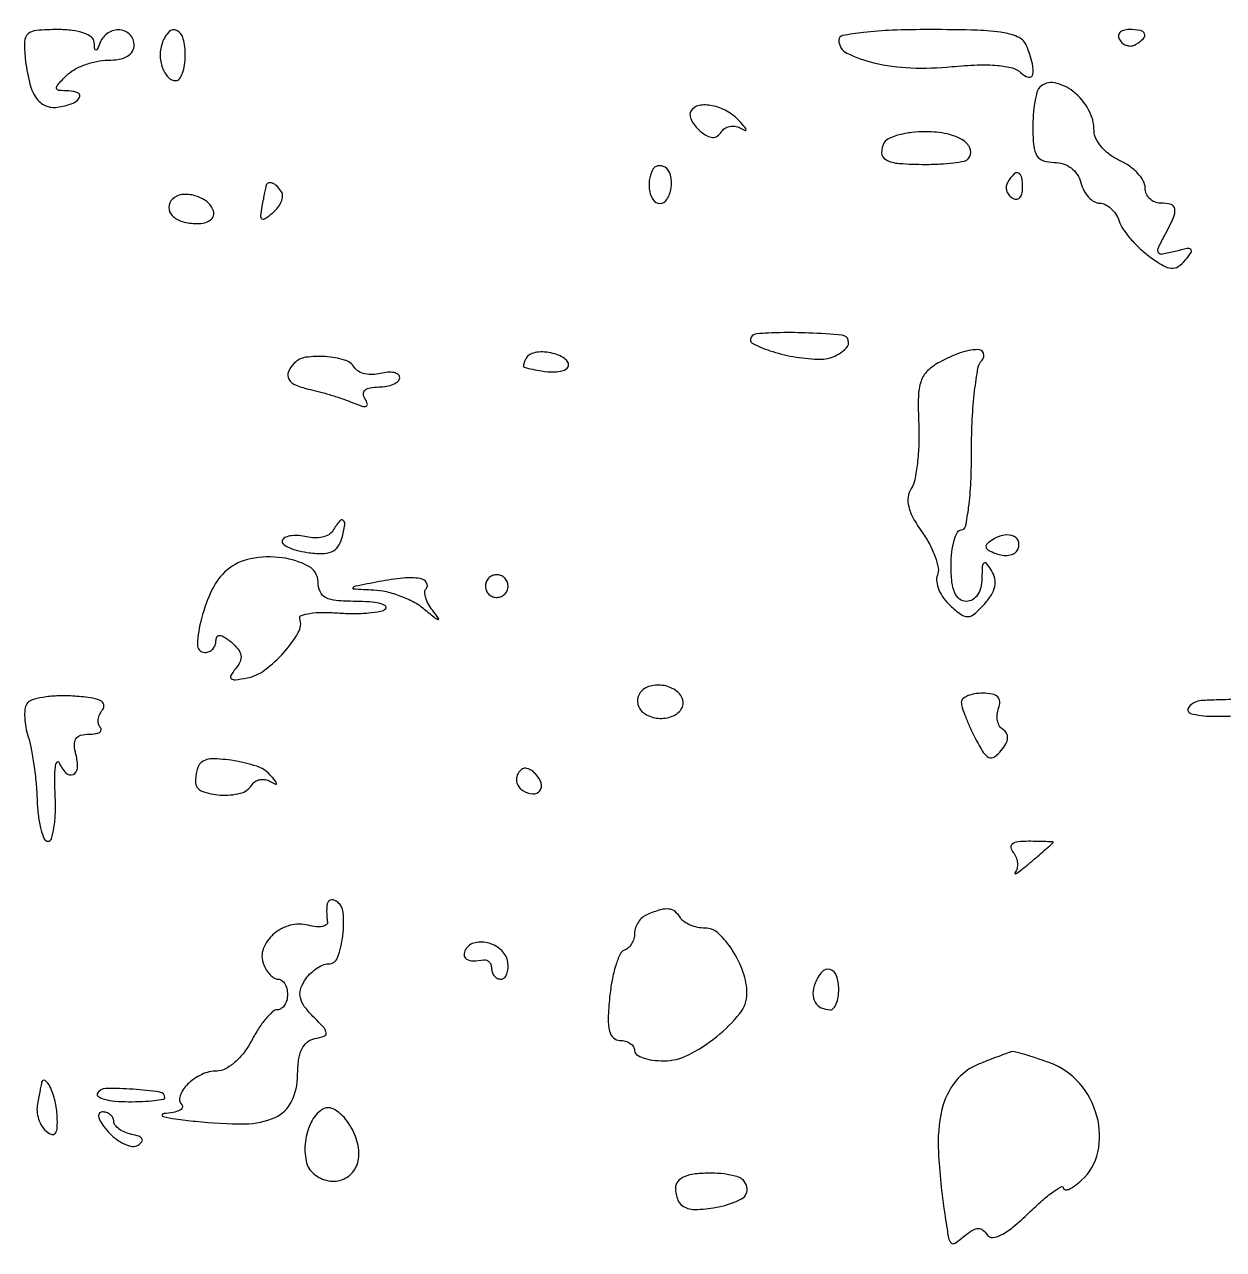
# Model space of a CAD drawing. Extents: x 0 to 5034, y 0 to 2560.
# Drawn here: x 2863.3 to 2980.7, y 2440.5 to 2560.5 of the extents above; entities that cross this region are included whole.
import ezdxf

# ---------------------------------------------------------------- set-up
doc = ezdxf.new("R2010")
doc.units = 0

msp = doc.modelspace()

# ---------------------------------------------------------------- linework, layer by layer
msp.add_lwpolyline([(3315.229798, 2294.725646, 0.000021), (3228.5, 2295.347967, -0.000415)], format="xyb")
for points in [[(2863.322845, 2557.204772, 0.029728), (2863.724928, 2554.840859, 0.088247), (2864.368871, 2553.334437, 0.14391), (2865.282037, 2552.557536, 0.14215), (2866.475026, 2552.393456, 0.050168), (2867.856412, 2552.740272, 0.155144), (2868.610769, 2553.318591, 0.459744), (2868.488186, 2553.792812, 0.114493), (2867.595238, 2554, -0.021184), (2866.621295, 2554.041282, -0.344945), (2866.396825, 2554.25, -0.227902), (2866.503141, 2554.605319, -0.01163), (2867.357143, 2555.5, -0.069264), (2868.117978, 2556.074905, -0.038968), (2869.171875, 2556.559375, -0.038047), (2870.333994, 2556.889692, -0.050261), (2871.428571, 2557, 0.044719), (2872.51151, 2557.097051, 0.087552), (2873.321429, 2557.395833, 0.12005), (2873.818697, 2557.875162, 0.142149), (2874, 2558.5, 0.195162), (2873.5954, 2559.497092, 0.183281), (2872.597214, 2559.96373, 0.160551), (2871.435272, 2559.674917, 0.157601), (2870.662281, 2558.75, -0.009076), (2870.382013, 2558.090194, -0.295955), (2870.242982, 2558, -0.382689), (2870.135242, 2558.096611, -0.011437), (2870.078947, 2558.75, 0.219569), (2869.805579, 2559.255972, 0.076753), (2869.057693, 2559.654846, 0.054665), (2867.930846, 2559.915758, 0.029586), (2866.508418, 2560, 0.018607), (2864.435178, 2559.92282, 0.162869), (2863.598629, 2559.57177, 0.20953), (2863.253832, 2558.834576, 0.033373)], [(2876.754296, 2558.75, 0.089289), (2876.537826, 2557.520578, 0.084394), (2876.755902, 2556.266768, 0.101579), (2877.318399, 2555.334864, 0.209296), (2878.083333, 2555, 0.240212), (2878.43489, 2555.179239, 0.069203), (2878.730729, 2555.734375, 0.053056), (2878.933141, 2556.542463, 0.034869), (2879, 2557.5, 0.061555), (2878.802613, 2559.097267, 0.207133), (2878.175642, 2559.914523, 0.339929), (2877.413745, 2559.801368, 0.104278)], [(2943, 2558.975249, 0.285343), (2943.792729, 2557.699266, 0.057138), (2946.428856, 2556.752447, 0.047221), (2950.056813, 2556.25488, 0.035575), (2954.082807, 2556.372453, -0.015877), (2956.564482, 2556.542877, -0.031571), (2958.533519, 2556.491064, -0.03972), (2959.998506, 2556.241357, -0.135106), (2960.832807, 2555.767193, 0.128348), (2961.568839, 2555.335842, 0.433841), (2961.993179, 2555.592443, 0.118178), (2961.964306, 2556.661045, 0.026038), (2961.393011, 2558.418213, 0.192406), (2960.653872, 2559.217093, 0.06988), (2959.154102, 2559.688469, 0.034532), (2956.571713, 2559.937024, 0.00673), (2951.893011, 2560, 0.009059), (2948.228336, 2559.933601, 0.019625), (2945.419554, 2559.721192, 0.016869), (2943.365263, 2559.413954, 0.361803)], [(2970.510081, 2558.983688, 0.090427), (2970.820631, 2558.639411, 0.095498), (2971.22714, 2558.434921, 0.099685), (2971.665803, 2558.401101, 0.108373), (2972.069098, 2558.542705, 0.050477), (2972.838655, 2559.13314, 0.315493), (2972.933879, 2559.592818, 0.25701), (2972.519563, 2559.914842, 0.039415), (2971.440983, 2560, 0.067432), (2970.890269, 2559.925389, 0.140899), (2970.524436, 2559.701458, 0.190788), (2970.397824, 2559.36964, 0.136093)], [(2962.666667, 2554.333333, 0.13383), (2962.407375, 2553.879756, 0.022027), (2962.195833, 2552.883333, 0.022866), (2962.048852, 2551.658442, 0.018427), (2962, 2550.333333, 0.02451), (2962.085596, 2548.588222, 0.116218), (2962.407021, 2547.648035, 0.177831), (2963.034054, 2547.163399, 0.076654), (2964.09362, 2547, -0.079589), (2964.977061, 2546.858479, -0.083929), (2965.754322, 2546.448726, -0.08438), (2966.350538, 2545.808498, -0.0816), (2966.710251, 2545, 0.057956), (2967.008257, 2544.235216, 0.064122), (2967.466197, 2543.5875, 0.073043), (2968.00707, 2543.148785, 0.134722), (2968.549244, 2543, -0.117172), (2969.096585, 2542.869949, -0.068994), (2969.65271, 2542.485938, -0.062955), (2970.133024, 2541.919094, -0.062766), (2970.457752, 2541.25, 0.067152), (2970.850986, 2540.457453, 0.028176), (2971.574095, 2539.508252, 0.027252), (2972.473076, 2538.565889, 0.031833), (2973.426008, 2537.77809, 0.020854), (2974.760564, 2536.89326, 0.113225), (2975.579706, 2536.62337, 0.176023), (2976.245583, 2536.797436, 0.068584), (2976.958019, 2537.449416, 0.023943), (2977.508953, 2538.181939, 0.389185), (2977.468003, 2538.461726, 0.226153), (2977.108361, 2538.549107, 0.012327), (2975.943665, 2538.275017, -0.017326), (2974.689798, 2537.993142, -0.294984), (2974.316299, 2538.145457, -0.266477), (2974.278742, 2538.566185, -0.014895), (2974.886514, 2539.78795, 0.014421), (2975.782919, 2541.58566, 0.139258), (2975.914986, 2542.420034, 0.304385), (2975.536575, 2542.85966, 0.067387), (2974.5, 2543, -0.100498), (2973.927574, 2543.116229, -0.098276), (2973.440625, 2543.446923, -0.097594), (2973.114434, 2543.940767, -0.097598), (2973, 2544.521439, 0.1326), (2972.820422, 2545.186674, 0.056806), (2972.265625, 2545.930559, 0.050694), (2971.456368, 2546.633475, 0.046624), (2970.5, 2547.181954, -0.053928), (2969.543845, 2547.748982, -0.054434), (2968.734375, 2548.505793, -0.059843), (2968.182499, 2549.328787, -0.118337), (2968, 2550.089086, 0.127501), (2967.464208, 2552.156067, 0.098153), (2965.951964, 2553.940774, 0.120938), (2964.127254, 2554.780862, 0.249002)], [(2928.514981, 2552.02424, 0.171847), (2928.430269, 2551.63295, 0.076736), (2928.578067, 2551.119619, 0.062721), (2928.922804, 2550.568269, 0.04854), (2929.421983, 2550.064749, 0.042482), (2930.096731, 2549.595349, 0.119515), (2930.644737, 2549.434799, 0.164627), (2931.097314, 2549.564564, 0.103281), (2931.480071, 2549.967754, -0.106018), (2931.821442, 2550.32347, -0.095184), (2932.291762, 2550.525057, -0.091818), (2932.818256, 2550.541916, -0.090364), (2933.319098, 2550.369607, 0.022296), (2933.814199, 2550.119975, 0.572745), (2933.913827, 2550.190778, 0.158171), (2933.814199, 2550.425716, 0.008266), (2933.260123, 2551.043173, 0.076824), (2932.043687, 2552.006044, 0.078245), (2930.600787, 2552.549238, 0.095807), (2929.310521, 2552.565818, 0.212892)], [(2947.458881, 2548.933469, 0.142984), (2947.185754, 2547.944783, 0.274212), (2947.60127, 2547.266723, 0.103927), (2948.908595, 2546.892721, 0.017884), (2951.5, 2546.8, 0.013608), (2952.93048, 2546.838938, 0.018229), (2954.222748, 2546.956706, 0.015546), (2955.272448, 2547.124411, 0.150082), (2955.666802, 2547.333469, 0.276335), (2955.894536, 2548.239758, 0.178999), (2955.223735, 2549.127162, 0.091488), (2953.61267, 2549.783394, 0.051129), (2951.5, 2550, 0.029166), (2950.156991, 2549.921592, 0.035366), (2948.91786, 2549.686706, 0.038081), (2947.93433, 2549.345244, 0.152909)], [(2924.754232, 2546.266312, 0.084697), (2924.436116, 2545.221291, 0.082939), (2924.479003, 2544.121909, 0.104464), (2924.84371, 2543.288862, 0.234312), (2925.437328, 2542.972506, 0.26629), (2926.162879, 2543.360605, 0.1021), (2926.575922, 2544.472687, 0.093314), (2926.533019, 2545.735512, 0.201974), (2925.980032, 2546.512341, 0.086456), (2925.629461, 2546.652808, 0.102024), (2925.272696, 2546.654687, 0.11056), (2924.965717, 2546.518222, 0.11748)], [(2959.542705, 2545.069098, 0.108373), (2959.401101, 2544.665803, 0.099685), (2959.434921, 2544.22714, 0.095498), (2959.639411, 2543.820631, 0.090427), (2959.983688, 2543.510081, 0.136093), (2960.36964, 2543.397824, 0.190788), (2960.701458, 2543.524436, 0.140899), (2960.925389, 2543.890269, 0.067432), (2961, 2544.440983, 0.039415), (2960.914842, 2545.519563, 0.25701), (2960.592818, 2545.933879, 0.315493), (2960.13314, 2545.838655, 0.050477)], [(2886.923489, 2544.75, 0.022627), (2886.879465, 2544.578838, 0.001278), (2886.768639, 2544.042982, 0.001959), (2886.640817, 2543.40412, 0.001435), (2886.503782, 2542.694193, 0.020367), (2886.366074, 2541.76469, 0.292577), (2886.508535, 2541.479244, 0.295382), (2886.825868, 2541.490613, 0.020624), (2887.569283, 2542.057499, 0.053729), (2888.06743, 2542.570492, 0.066817), (2888.403198, 2543.143652, 0.080372), (2888.533867, 2543.6868, 0.158628), (2888.429973, 2544.113307, 0.058821), (2888.014609, 2544.636426, 0.095878), (2887.545492, 2544.951231, 0.167479), (2887.158717, 2544.977568, 0.257983)], [(2877.728423, 2543.395089, 0.193774), (2877.384017, 2542.586351, 0.205081), (2877.706858, 2541.789106, 0.126732), (2878.71533, 2541.199091, 0.069421), (2880.14235, 2541, 0.056247), (2880.917592, 2541.087487, 0.109433), (2881.477518, 2541.352973, 0.154765), (2881.756747, 2541.758546, 0.155555), (2881.750467, 2542.25, 0.150639), (2881.107458, 2543.149841, 0.093762), (2879.938459, 2543.735357, 0.096427), (2878.666393, 2543.843879, 0.171205)], [(2934.414983, 2529.86369, 0.437744), (2934.586926, 2529.248488, 0.03851), (2936.256717, 2528.55028, 0.035912), (2938.527623, 2527.977019, 0.032552), (2940.933333, 2527.710348, 0.104085), (2942.435887, 2527.956076, 0.102327), (2943.722383, 2528.786995, 0.274638), (2943.930999, 2529.57974, 0.310837), (2943.333333, 2530.072334, 0.010731), (2940.069133, 2530.285206, 0.016764), (2937.253441, 2530.313745, 0.011726), (2934.982809, 2530.207309, 0.241489)], [(2889.666667, 2527.333333, 0.096117), (2889.094875, 2526.486242, 0.242368), (2889.147908, 2525.765568, 0.161013), (2889.841539, 2525.178374, 0.042433), (2891.25, 2524.745173, -0.013141), (2892.250695, 2524.500442, -0.00838), (2893.401313, 2524.165967, -0.008418), (2894.519313, 2523.799822, -0.01548), (2895.414045, 2523.458657, 0.017941), (2896.296521, 2523.127131, 0.157733), (2896.708299, 2523.122766, 0.41096), (2896.824596, 2523.341501, 0.065696), (2896.605028, 2523.830061, -0.123606), (2896.44915, 2524.320712, -0.232351), (2896.605484, 2524.695741, -0.139243), (2897.100064, 2524.930115, -0.041481), (2897.940983, 2525, 0.04209), (2898.729279, 2525.066476, 0.061682), (2899.395164, 2525.266249, 0.081032), (2899.84673, 2525.559773, 0.211235), (2900, 2525.90638, 0.231629), (2899.850356, 2526.212074, 0.111697), (2899.445652, 2526.401546, 0.074391), (2898.835817, 2526.442396, 0.043566), (2898.112859, 2526.319262, -0.058608), (2897.341193, 2526.211543, -0.06247), (2896.582702, 2526.29007, -0.070103), (2895.950813, 2526.533643, -0.128025), (2895.553842, 2526.912882, 0.186123), (2894.60112, 2527.635925, 0.052512), (2892.732744, 2527.968632, 0.052573), (2890.811981, 2527.903777, 0.163072)], [(2912.441979, 2527.90612, 0.027067), (2912.249397, 2527.553142, 0.048851), (2912.137244, 2527.243698, 0.072333), (2912.113387, 2527.018777, 0.333982), (2912.190983, 2526.923489, 0.018244), (2913.87184, 2526.571845, 0.045489), (2915.122054, 2526.473084, 0.068008), (2915.995734, 2526.603244, 0.185464), (2916.484782, 2526.975377, 0.240155), (2916.513173, 2527.320032, 0.115361), (2916.248864, 2527.691124, 0.074516), (2915.715717, 2528.035443, 0.04225), (2914.989749, 2528.29243, 0.046475), (2914.187826, 2528.424227, 0.055179), (2913.421392, 2528.393373, 0.064228), (2912.800598, 2528.215694, 0.15374)], [(2952.892924, 2527.442694, 0.067661), (2951.701744, 2526.580535, 0.120879), (2951.054456, 2525.567508, 0.077222), (2950.789284, 2524.057624, 0.016085), (2950.822891, 2521.359361, -0.018931), (2950.836193, 2519.393058, -0.021143), (2950.697267, 2517.503033, -0.021022), (2950.444921, 2515.916049, -0.095692), (2950.090538, 2515.055219, 0.116167), (2949.789381, 2514.230294, 0.091296), (2949.849808, 2513.277622, 0.065312), (2950.296623, 2512.145385, 0.028125), (2951.16397, 2510.769725, -0.032285), (2951.899368, 2509.581562, -0.037059), (2952.438057, 2508.360872, -0.040181), (2952.727687, 2507.277323, -0.13768), (2952.660807, 2506.558462, 0.128177), (2952.588958, 2505.916422, 0.063313), (2952.80938, 2505.119908, 0.056559), (2953.267154, 2504.300424, 0.053251), (2953.905125, 2503.585861, 0.026492), (2954.987924, 2502.705591, 0.172291), (2955.650764, 2502.508954, 0.171172), (2956.291563, 2502.773783, 0.026074), (2957.287096, 2503.764744, 0.045604), (2957.951707, 2504.649202, 0.087274), (2958.279458, 2505.471775, 0.104184), (2958.277452, 2506.25556, 0.088656), (2957.964723, 2507.022839, 0.025948), (2957.474177, 2507.716165, 0.418787), (2957.216845, 2507.744576, 0.211497), (2957.05076, 2507.418193, 0.011765), (2957.015313, 2506.25, -0.058106), (2956.903855, 2505.347576, -0.088664), (2956.585903, 2504.627552, -0.109875), (2956.099593, 2504.166055, -0.135916), (2955.5, 2504, -0.164293), (2954.830552, 2504.226074, -0.129352), (2954.357143, 2504.833333, -0.075863), (2954.081893, 2505.895967, -0.025511), (2954, 2507.5, -0.027026), (2954.072542, 2508.841111, -0.042582), (2954.29375, 2509.971875, -0.052312), (2954.614308, 2510.767902, -0.277684), (2955, 2511, 0.357373), (2955.412274, 2511.337815, 0.017596), (2955.717949, 2513.2, 0.02092), (2955.931815, 2515.690097, 0.010961), (2956, 2518.8, -0.012295), (2956.075332, 2521.862958, -0.01682), (2956.303542, 2524.612292, -0.01362), (2956.627295, 2526.849897, -0.154837), (2957.033333, 2527.633333, 0.30619), (2957.163314, 2528.305038, 0.313093), (2956.59011, 2528.665079, 0.074462), (2954.896851, 2528.331241, 0.037038)], [(2893.446158, 2510.912882, -0.127969), (2893.049257, 2510.533626, -0.070112), (2892.417591, 2510.289993, -0.062485), (2891.659422, 2510.211384, -0.058638), (2890.888137, 2510.319002, 0.042935), (2890.130169, 2510.449082, 0.052563), (2889.411877, 2510.434079, 0.061522), (2888.834505, 2510.287388, 0.162799), (2888.5112, 2510.018122, 0.342309), (2888.546941, 2509.682324, 0.084945), (2889.022649, 2509.331338, 0.052513), (2889.855982, 2509.016481, 0.027655), (2890.9415, 2508.795278, 0.031953), (2892.385443, 2508.676834, 0.101835), (2893.331691, 2508.853923, 0.143005), (2893.94734, 2509.343745, 0.089959), (2894.337677, 2510.183276, 0.018694), (2894.629556, 2511.498431, 0.272982), (2894.472064, 2511.92726, 0.423097), (2894.118895, 2511.886586, 0.025516)], [(2958.118408, 2510.07318, 0.03936), (2957.533274, 2509.644526, 0.268353), (2957.419978, 2509.319611, 0.227867), (2957.64177, 2509.0198, 0.029854), (2958.384129, 2508.682837, 0.058511), (2959.018371, 2508.521214, 0.067768), (2959.641177, 2508.522896, 0.078711), (2960.158376, 2508.680128, 0.142196), (2960.484287, 2508.974576, 0.191013), (2960.62606, 2509.771326, 0.23802), (2960.165803, 2510.353794, 0.152732), (2959.196475, 2510.482104, 0.095806)], [(2883.064957, 2507.056337, 0.102073), (2881.644143, 2505.198576, 0.047365), (2880.584222, 2502.33766, 0.052901), (2880.184863, 2499.772443, 0.428562), (2880.920545, 2499, 0.103101), (2881.332445, 2499.085847, 0.098812), (2881.68291, 2499.329718, 0.096937), (2881.917751, 2499.69401, 0.095119), (2882, 2500.122445, -0.125715), (2882.103664, 2500.528229, -0.297887), (2882.36639, 2500.66888, -0.12687), (2882.818652, 2500.508949, -0.025113), (2883.512331, 2499.989766, -0.048032), (2884.17772, 2499.319948, -0.132836), (2884.44761, 2498.718763, -0.148369), (2884.363324, 2498.106267, -0.065439), (2883.923311, 2497.407595, 0.035701), (2883.446565, 2496.741703, 0.377826), (2883.499439, 2496.438258, 0.203792), (2883.902511, 2496.325091, 0.015474), (2885.044642, 2496.508597, 0.114164), (2886.78708, 2497.281706, 0.049884), (2888.657575, 2499.005571, 0.049369), (2890.06639, 2500.946647, 0.213784), (2890.216114, 2502.328355, -0.410465), (2890.367783, 2502.63014, -0.045423), (2891.196751, 2502.828892, -0.035075), (2892.422285, 2502.920255, -0.019094), (2893.931284, 2502.86909, 0.017579), (2895.508581, 2502.810826, 0.022848), (2896.952992, 2502.874306, 0.021419), (2898.124325, 2503.030351, 0.153726), (2898.624069, 2503.290735, 0.479871), (2898.594491, 2503.559943, 0.082978), (2898.047904, 2503.791654, 0.040643), (2897.026002, 2503.95043, 0.018227), (2895.666667, 2504, -0.020999), (2893.776216, 2504.079431, -0.098335), (2892.734856, 2504.378904, -0.172941), (2892.19402, 2504.956852, -0.102796), (2892, 2505.890594, 0.274892), (2891.084474, 2507.430002, 0.092259), (2888.495699, 2508.269928, 0.079106), (2885.395131, 2508.182631, 0.132878)], [(2908.552786, 2506.08541, 0.099038), (2908.401684, 2505.679226, 0.097945), (2908.417584, 2505.244476, 0.097945), (2908.597789, 2504.848514, 0.099038), (2908.91459, 2504.552786, 0.099038), (2909.320774, 2504.401684, 0.097945), (2909.755524, 2504.417584, 0.097945), (2910.151486, 2504.597789, 0.099038), (2910.447214, 2504.91459, 0.099038), (2910.598316, 2505.320774, 0.097945), (2910.582416, 2505.755524, 0.097945), (2910.402211, 2506.151486, 0.099038), (2910.08541, 2506.447214, 0.099038), (2909.679226, 2506.598316, 0.097945), (2909.244476, 2506.582416, 0.097945), (2908.848514, 2506.402211, 0.099038)], [(2898, 2505.938169, 0.001043), (2895.622604, 2505.474602, 0.190691), (2895.414289, 2505.340632, 0.592837), (2895.468831, 2505.227099, 0.00191), (2897.421259, 2505.131641, -0.047218), (2898.69052, 2504.953553, -0.031838), (2900.089967, 2504.524607, -0.032089), (2901.402533, 2503.930198, -0.053668), (2902.404026, 2503.25, 0.003459), (2903.463701, 2502.362988, 0.126555), (2903.748178, 2502.229672, 0.675547), (2903.809253, 2502.325162, 0.009064), (2903.241443, 2503.092009, -0.036882), (2902.813674, 2503.742429, -0.051925), (2902.540799, 2504.380236, -0.064368), (2902.447964, 2504.914784, -0.210215), (2902.575207, 2505.241874, 0.358819), (2902.632314, 2505.832571, 0.20978), (2901.994398, 2506.236605, 0.062736), (2900.335409, 2506.279285, 0.022729)], [(2923.465121, 2494.943565, 0.109515), (2923.288636, 2494.437276, 0.099838), (2923.33385, 2493.88552, 0.09517), (2923.594463, 2493.373159, 0.089465), (2924.031201, 2492.980717, 0.117251), (2925.315466, 2492.554928, 0.112625), (2926.674624, 2492.743139, 0.149379), (2927.570477, 2493.436222, 0.238667), (2927.709398, 2494.373207, 0.169534), (2926.992206, 2495.302562, 0.111481), (2925.713439, 2495.777519, 0.112955), (2924.368131, 2495.654251, 0.177039)], [(2863.478334, 2493.964943, 0.111243), (2863.29511, 2493.43349, 0.037865), (2863.266586, 2492.612503, 0.035438), (2863.37228, 2491.671158, 0.034038), (2863.610476, 2490.741051, -0.032572), (2863.904627, 2489.606292, -0.012193), (2864.173425, 2487.983309, -0.01202), (2864.381184, 2486.195746, -0.014277), (2864.488353, 2484.5, 0.021578), (2864.607725, 2482.967021, 0.034289), (2864.855419, 2481.675, 0.037671), (2865.179338, 2480.73931, 0.299017), (2865.543721, 2480.5, 0.33131), (2865.889334, 2480.757247, 0.033325), (2866.132395, 2481.821875, 0.031458), (2866.270765, 2483.274986, 0.019164), (2866.25993, 2485, -0.010205), (2866.220034, 2486.648629, -0.027997), (2866.280755, 2487.810937, -0.104107), (2866.42735, 2488.259847, -0.613601), (2866.612872, 2488.25, 0.079694), (2867.297381, 2487.196272, 0.324804), (2868.001845, 2487.047934, 0.286347), (2868.434999, 2487.691441, 0.072743), (2868.289749, 2489, -0.048545), (2868.139407, 2489.93898, -0.157288), (2868.293797, 2490.542941, -0.183726), (2868.750524, 2490.886635, -0.070544), (2869.550035, 2491, 0.035238), (2870.190881, 2491.04522, 0.09736), (2870.616205, 2491.193285, 0.23301), (2870.759923, 2491.410821, 0.231872), (2870.675343, 2491.657991, -0.143335), (2870.492461, 2491.992224, -0.088337), (2870.474528, 2492.443474, -0.07529), (2870.621369, 2492.941371, -0.062912), (2870.915705, 2493.407991, 0.252175), (2871.011592, 2493.895118, 0.216675), (2870.660901, 2494.289801, 0.073077), (2869.67207, 2494.56528, 0.016984), (2867.94991, 2494.723892, 0.024427), (2866.425849, 2494.737659, 0.03209), (2865.042424, 2494.593306, 0.033485), (2863.951785, 2494.332102, 0.180732)], [(2955, 2494.114307, 0.07908), (2955.079113, 2493.617228, 0.013638), (2955.400818, 2492.716208, 0.014545), (2955.842101, 2491.670435, 0.012549), (2956.364488, 2490.598561, 0.018222), (2957.152096, 2489.206943, 0.145567), (2957.695537, 2488.720378, 0.270137), (2958.233524, 2488.767057, 0.066057), (2958.913046, 2489.395227, 0.045889), (2959.361129, 2490.04877, 0.105897), (2959.53527, 2490.615152, 0.148782), (2959.436995, 2491.080529, 0.129138), (2959.092232, 2491.442997, -0.121473), (2958.750964, 2491.791116, -0.081527), (2958.548006, 2492.312833, -0.073818), (2958.510689, 2492.924415, -0.07011), (2958.650663, 2493.532025, 0.095737), (2958.765891, 2494.181787, 0.201448), (2958.563961, 2494.64266, 0.145979), (2958.024353, 2494.917006, 0.045143), (2957.106989, 2495, 0.040133), (2956.30023, 2494.935141, 0.059442), (2955.618928, 2494.739828, 0.078178), (2955.155592, 2494.453215, 0.218581)], [(2977.993256, 2494.166667, 0.176199), (2977.233408, 2493.561448, 0.501954), (2977.444903, 2493.033533, 0.063216), (2979.540096, 2492.753067, 0.015801), (2982.998178, 2492.838821, -0.006951), (2986.715538, 2492.996874, -0.084627), (2988.122309, 2492.798257, -0.23002), (2988.773197, 2492.178025, -0.089573), (2989, 2490.922154, 0.023378), (2989.076376, 2489.289537, 0.59894), (2989.400595, 2489.153214, 0.174288), (2989.793372, 2489.801929, 0.013197), (2990.152219, 2491.856307, 0.077909), (2990.140172, 2493.200064, 0.248264), (2989.613445, 2493.891277, 0.094842), (2988.316679, 2494.213888, 0.007439), (2984.743256, 2494.356307, 0.005738), (2982.465982, 2494.387005, 0.007523), (2980.385787, 2494.359873, 0.005709), (2978.650628, 2494.29129, 0.068322)], [(2880.451798, 2488.118465, 0.101682), (2880.277763, 2487.854407, 0.033057), (2880.132716, 2487.407716, 0.031384), (2880.033305, 2486.876905, 0.030607), (2880, 2486.333333, 0.306265), (2880.612566, 2485.427078, 0.081315), (2882.406367, 2485.02643, 0.073447), (2884.387067, 2485.203499, 0.197881), (2885.510081, 2486.016312, -0.111085), (2885.840103, 2486.353379, -0.095748), (2886.300578, 2486.539321, -0.090436), (2886.820559, 2486.545815, -0.086136), (2887.319098, 2486.369607, 0.018617), (2887.8405, 2486.101886, 0.569597), (2887.939154, 2486.169147, 0.165224), (2887.847009, 2486.392922, 0.007315), (2887.277627, 2487.025669, 0.12616), (2885.991949, 2487.854174, 0.040695), (2883.773058, 2488.397399, 0.038857), (2881.563905, 2488.576901, 0.199796)], [(2911.596556, 2487.156231, 0.105525), (2911.439393, 2486.716563, 0.099247), (2911.470283, 2486.240657, 0.096292), (2911.684746, 2485.801911, 0.09291), (2912.050219, 2485.468963, 0.116221), (2913.032006, 2485.141241, 0.258096), (2913.731074, 2485.448742, 0.251496), (2913.853466, 2486.214666, 0.113251), (2913.296201, 2487.103799, 0.053431), (2912.785686, 2487.515485, 0.136091), (2912.335356, 2487.655459, 0.169261), (2911.940704, 2487.531428, 0.094625)], [(2960.076361, 2479.407991, -0.076497), (2960.366937, 2478.923267, -0.076297), (2960.498662, 2478.373167, -0.081868), (2960.455896, 2477.843961, -0.112083), (2960.241324, 2477.418647, 0.47988), (2960.25874, 2477.334618, 0.270187), (2960.378701, 2477.341365, 0.022629), (2960.928209, 2477.741355, 0.006332), (2961.75, 2478.415644, 0.002313), (2962.612592, 2479.148727, 0.003738), (2963.339063, 2479.781425, 0.000734), (2963.972062, 2480.34275, 0.214155), (2964, 2480.404988, 0.400985), (2963.963107, 2480.443593, 0.001513), (2963.290605, 2480.47209, 0.006144), (2962.511043, 2480.493171, 0.003687), (2961.585037, 2480.5, 0.027162), (2960.540593, 2480.443219, 0.130206), (2959.988902, 2480.230774, 0.292642), (2959.851413, 2479.88136, 0.125202)], [(2892.881579, 2474.309017, 0.027366), (2892.847673, 2473.935902, 0.015289), (2892.845241, 2473.479804, 0.015217), (2892.871025, 2473.017162, 0.023832), (2892.924169, 2472.622231, -0.27691), (2892.8159, 2472.3336, -0.124386), (2892.432704, 2472.160565, -0.071644), (2891.803665, 2472.139418, -0.036601), (2891.024999, 2472.283212, 0.13109), (2889.258599, 2472.274528, 0.113253), (2887.61897, 2471.397535, 0.125737), (2886.639956, 2469.978529, 0.182016), (2886.649478, 2468.471061, 0.049236), (2886.931643, 2467.908356, 0.054448), (2887.310478, 2467.432124, 0.06169), (2887.723851, 2467.106774, 0.136737), (2888.106989, 2467, -0.164455), (2888.447641, 2466.884842, -0.095748), (2888.737678, 2466.559375, -0.076852), (2888.933678, 2466.073715, -0.057609), (2889, 2465.5, -0.063109), (2888.927322, 2464.926482, -0.081166), (2888.713794, 2464.440625, -0.098302), (2888.397256, 2464.11551, -0.151849), (2888.02568, 2464, 0.186902), (2887.553157, 2463.816975, 0.032999), (2886.881855, 2463.11875, 0.031783), (2886.165337, 2462.148769, 0.023862), (2885.5, 2461, -0.043235), (2884.761272, 2459.831253, -0.049592), (2883.862049, 2458.864426, -0.056066), (2882.929478, 2458.211951, -0.125268), (2882.096765, 2458, 0.110167), (2880.606584, 2457.667629, 0.083886), (2879.228244, 2456.711899, 0.109503), (2878.479522, 2455.566613, 0.294676), (2878.675343, 2454.657991, -0.34397), (2878.707712, 2454.395748, -0.14967), (2878.430153, 2454.145405, -0.064975), (2877.799584, 2453.945509, -0.027475), (2876.916667, 2453.837003, 0.301381), (2876.740666, 2453.70243, 0.441073), (2876.825521, 2453.546459, 0.026717), (2878.023235, 2453.318215, 0.006682), (2880, 2453.076804, 0.027933), (2884.84397, 2452.823193, 0.105432), (2887.796105, 2453.46363, 0.175113), (2889.409713, 2455.029634, 0.113903), (2890, 2457.587191, -0.031857), (2890.095608, 2459.086245, -0.077666), (2890.403232, 2460.146423, -0.111856), (2890.93033, 2460.825284, -0.125023), (2891.678593, 2461.176676, 0.036857), (2892.588442, 2461.422583, 0.341), (2892.79657, 2461.743126, 0.167), (2892.586046, 2462.224425, 0.010532), (2891.5008, 2463.356364, -0.037318), (2890.655149, 2464.338621, -0.101894), (2890.272313, 2465.16656, -0.125834), (2890.288633, 2465.969488, -0.073148), (2890.681194, 2466.856364, -0.051276), (2891.174436, 2467.485108, -0.047754), (2891.796367, 2468.017182, -0.051146), (2892.447014, 2468.381171, -0.102317), (2893.021625, 2468.5, 0.317001), (2893.916058, 2469.130422, 0.054762), (2894.423132, 2471.262793, 0.053004), (2894.464303, 2473.532313, 0.236638), (2893.786222, 2474.632122, 0.086027), (2893.477027, 2474.756315, 0.139228), (2893.196166, 2474.737649, 0.15602), (2892.988428, 2474.578875, 0.116351)], [(2924.25, 2473.337719, 0.08298), (2923.772113, 2473.045311, 0.064791), (2923.367188, 2472.58983, 0.064977), (2923.093338, 2472.047415, 0.084643), (2923, 2471.5, -0.070257), (2922.924472, 2470.965135, -0.06593), (2922.703339, 2470.459446, -0.070266), (2922.376178, 2470.058336, -0.106536), (2921.990091, 2469.83003, 0.209793), (2921.572678, 2469.452448, 0.02975), (2921.15274, 2468.344814, 0.029689), (2920.793189, 2466.897781, 0.021259), (2920.557704, 2465.246697, 0.015486), (2920.414554, 2463.150612, 0.067777), (2920.53595, 2461.917455, 0.147301), (2920.92008, 2461.255755, 0.190331), (2921.567613, 2461, -0.068065), (2922.115114, 2460.925122, -0.084609), (2922.579236, 2460.70625, -0.099747), (2922.88959, 2460.38134, -0.141853), (2923, 2460, 0.247808), (2923.202707, 2459.616116, 0.065888), (2923.841193, 2459.29375, 0.050879), (2924.766716, 2459.072846, 0.033168), (2925.863636, 2459, 0.118675), (2928.278526, 2459.581361, 0.052106), (2931.053667, 2461.386115, 0.05216), (2933.30819, 2463.638619, 0.172074), (2934, 2465.589311, 0.085131), (2933.646095, 2467.652828, 0.057428), (2932.595104, 2469.80413, 0.06051), (2931.217356, 2471.47332, 0.19229), (2929.898502, 2472, -0.050864), (2929.171601, 2472.074137, -0.04797), (2928.459499, 2472.29375, -0.051546), (2927.865527, 2472.616708, -0.104429), (2927.5, 2473, 0.080117), (2926.967942, 2473.614687, 0.149574), (2926.367216, 2473.869017, 0.098694), (2925.549235, 2473.792552, 0.023396)], [(2906.444954, 2469.910933, 0.150036), (2906.302219, 2469.364994, 0.258114), (2906.540202, 2468.974494, 0.130369), (2907.201868, 2468.799191, 0.039099), (2908.25, 2468.881579, -0.137085), (2908.535622, 2468.848335, -0.119953), (2908.779687, 2468.671464, -0.101574), (2908.943594, 2468.373191, -0.075146), (2909, 2468, 0.089971), (2909.069259, 2467.618216, 0.095344), (2909.267758, 2467.29375, 0.099759), (2909.563763, 2467.076658, 0.108912), (2909.911516, 2467, 0.19177), (2910.239481, 2467.13059, 0.10851), (2910.48341, 2467.489643, 0.079651), (2910.604907, 2468.028901, 0.052139), (2910.578388, 2468.666871, 0.167147), (2909.99495, 2469.795916, 0.118108), (2908.751244, 2470.520417, 0.127059), (2907.384038, 2470.574571, 0.203764)], [(2940.67589, 2466.597766, 0.083866), (2940.471772, 2465.58597, 0.139064), (2940.681173, 2464.747118, 0.153921), (2941.276768, 2464.198496, 0.110173), (2942.166667, 2464, 0.219986), (2942.48558, 2464.147449, 0.07762), (2942.755208, 2464.5875, 0.059018), (2942.938993, 2465.23419, 0.039769), (2943, 2466, 0.08067), (2942.782212, 2467.341089, 0.254562), (2942.138258, 2467.941332, 0.281425), (2941.344399, 2467.698443, 0.089945)], [(2956.756887, 2458.703, 0.131215), (2954.434049, 2456.983091, 0.112005), (2953.106695, 2454.231226, 0.070422), (2952.75028, 2450.084112, 0.023393), (2953.370916, 2444, 0.004542), (2953.740187, 2441.675143, 0.153839), (2953.991655, 2441.182403, 0.365178), (2954.383959, 2441.145672, 0.021457), (2955.410972, 2441.926114, -0.038178), (2956.124396, 2442.431572, -0.131568), (2956.664801, 2442.586063, -0.17742), (2957.113154, 2442.4303, -0.083108), (2957.5237, 2441.961652, 0.283466), (2958.053575, 2441.695962, 0.099314), (2958.906288, 2441.946375, 0.0531), (2960.088203, 2442.737242, 0.018493), (2961.612728, 2444.10926, -0.012192), (2962.913297, 2445.309725, -0.024588), (2964.004989, 2446.177904, -0.032635), (2964.789672, 2446.667057, -0.566926), (2965, 2446.541179, 0.378151), (2965.157379, 2446.362845, 0.133066), (2965.524274, 2446.414513, 0.058015), (2966.098833, 2446.743776, 0.024825), (2966.784764, 2447.305214, 0.157188), (2968.376629, 2450.063624, 0.119512), (2968.284241, 2453.574046, 0.112605), (2966.562072, 2456.814691, 0.12847), (2963.674903, 2458.800594, 0.006485), (2962.372952, 2459.25238, 0.009282), (2961.206324, 2459.616425, 0.005728), (2960.223676, 2459.890978, 0.126688), (2959.929002, 2459.893619, 0.027327), (2959.64616, 2459.806835, 0.00168), (2958.82023, 2459.499993, 0.002493), (2957.838866, 2459.126056, 0.001843)], [(2864.923489, 2456.916667, -0.001539), (2864.876217, 2456.663621, -0.000198), (2864.772928, 2456.121167, -0.000231), (2864.649804, 2455.47754, -0.000193), (2864.518385, 2454.793688, 0.069343), (2864.480774, 2454.067987, 0.055479), (2864.634559, 2453.299589, 0.056914), (2864.945993, 2452.606074, 0.085782), (2865.3753, 2452.103492, 0.08589), (2865.917454, 2451.792092, 0.331599), (2866.267022, 2451.89655, 0.149833), (2866.453516, 2452.419449, 0.022225), (2866.454303, 2453.552571, 0.048238), (2866.242329, 2455.05514, 0.047658), (2865.746021, 2456.495663, 0.138902), (2865.266649, 2457.06125, 0.54011)], [(2870.396955, 2455.833269, 0.409969), (2870.469645, 2455.515041, 0.075366), (2871.078705, 2455.244773, 0.044643), (2872.111312, 2455.059037, 0.022189), (2873.440983, 2455, 0.01019), (2874.805541, 2455.027814, 0.016855), (2875.954539, 2455.113535, 0.010858), (2876.868051, 2455.232862, 0.370475), (2877, 2455.386501, 0.374035), (2876.518677, 2455.939905, 0.017887), (2873.881157, 2456.21341, 0.018882), (2871.213729, 2456.292921, 0.25781)], [(2871.478659, 2452.023581, 0.046194), (2872.245524, 2451.319261, 0.059432), (2873.069811, 2450.834229, 0.0722), (2873.825012, 2450.626042, 0.173409), (2874.383647, 2450.75012, 0.087455), (2874.737189, 2451.070631, 0.310151), (2874.754134, 2451.360397, 0.174852), (2874.445472, 2451.610774, 0.034934), (2873.75, 2451.799863, -0.048222), (2873.080478, 2452.001114, -0.060249), (2872.514062, 2452.316991, -0.072273), (2872.128774, 2452.693118, -0.164751), (2872, 2453.073324, 0.123848), (2871.911096, 2453.426742, 0.100778), (2871.660722, 2453.727789, 0.090701), (2871.286215, 2453.930079, 0.078748), (2870.845012, 2454, 0.284688), (2870.560901, 2453.823967, 0.195341), (2870.531453, 2453.435045, 0.078101), (2870.848638, 2452.804601, 0.028394)], [(2892.412284, 2454.231342, 0.132869), (2891.325633, 2452.978974, 0.080397), (2890.76056, 2451.085568, 0.083635), (2890.831378, 2449.188063, 0.170084), (2891.5905, 2447.924892, 0.127275), (2893.006913, 2447.258875, 0.14707), (2894.485378, 2447.41573, 0.153745), (2895.587033, 2448.349014, 0.141648), (2896, 2449.777486, 0.090558), (2895.666607, 2451.603164, 0.079381), (2894.702549, 2453.288196, 0.102363), (2893.486646, 2454.289024, 0.275843)], [(2927, 2446.559017, 0.10002), (2927.244798, 2445.347513, 0.192808), (2927.929718, 2444.654735, 0.120402), (2929.180647, 2444.439347, 0.029945), (2931.255697, 2444.708548, 0.074115), (2933.475632, 2445.485943, 0.340202), (2934.008366, 2446.647067, 0.279236), (2933.008908, 2447.677205, 0.064066), (2930.5, 2448, 0.026079), (2928.929992, 2447.918056, 0.071689), (2927.857224, 2447.647073, 0.120165), (2927.231359, 2447.190992, 0.177291)]]:
    msp.add_lwpolyline(points, format="xyb", close=True)

doc.saveas('drawing.dxf')
